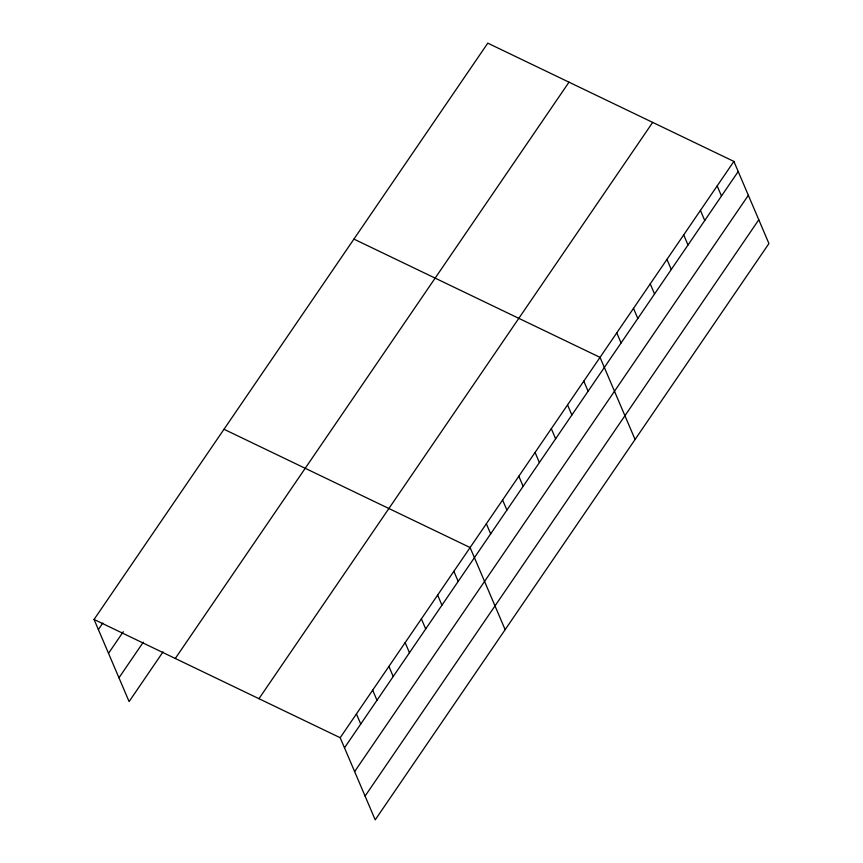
<?xml version="1.0" encoding="UTF-8"?>
<svg xmlns="http://www.w3.org/2000/svg" width="863" height="863" viewBox="0 0 863 863"><rect width="100%" height="100%" fill="white"/><g stroke="black" fill="none" stroke-linecap="round" stroke-linejoin="round"><path stroke-width="1.29" d="M94.067 619.451L487.789 43.15L733.895 161.424L768.933 243.549L375.211 819.85L340.184 737.725L94.067 619.451L129.105 701.576L163.053 651.867M98.382 629.548L102.805 623.064M108.511 653.323L123.28 631.705M118.965 677.811L143.323 642.148M175.286 658.48L568.997 82.179M258.965 698.685L652.687 122.395M340.184 737.725L733.895 161.424M344.499 747.822L738.21 171.521M354.628 771.587L748.35 195.297M365.081 796.085L758.793 219.785M353.916 239.094L600.033 357.368L635.071 439.494M223.992 429.267L470.108 547.541L505.146 629.677M717.164 185.912L721.479 196.02M700.432 210.41L704.747 220.507M683.701 234.898L688.016 245.006M666.97 259.396L671.274 269.493M650.238 283.884L654.542 293.992M633.507 308.382L637.811 318.479M616.765 332.87L621.08 342.978M583.798 381.133L588.102 391.241M567.552 404.909L571.867 415.017M551.317 428.684L555.621 438.782M535.071 452.449L539.386 462.557M518.836 476.225L523.14 486.333M502.59 500.001L506.905 510.098M486.354 523.765L490.659 533.873M453.873 571.317L458.177 581.414M437.627 595.082L441.942 605.19M421.392 618.857L425.696 628.965M405.146 642.633L409.461 652.73M388.911 666.409L393.215 676.506M372.665 690.173L376.98 700.281M356.43 713.949L360.734 724.046"/></g></svg>
